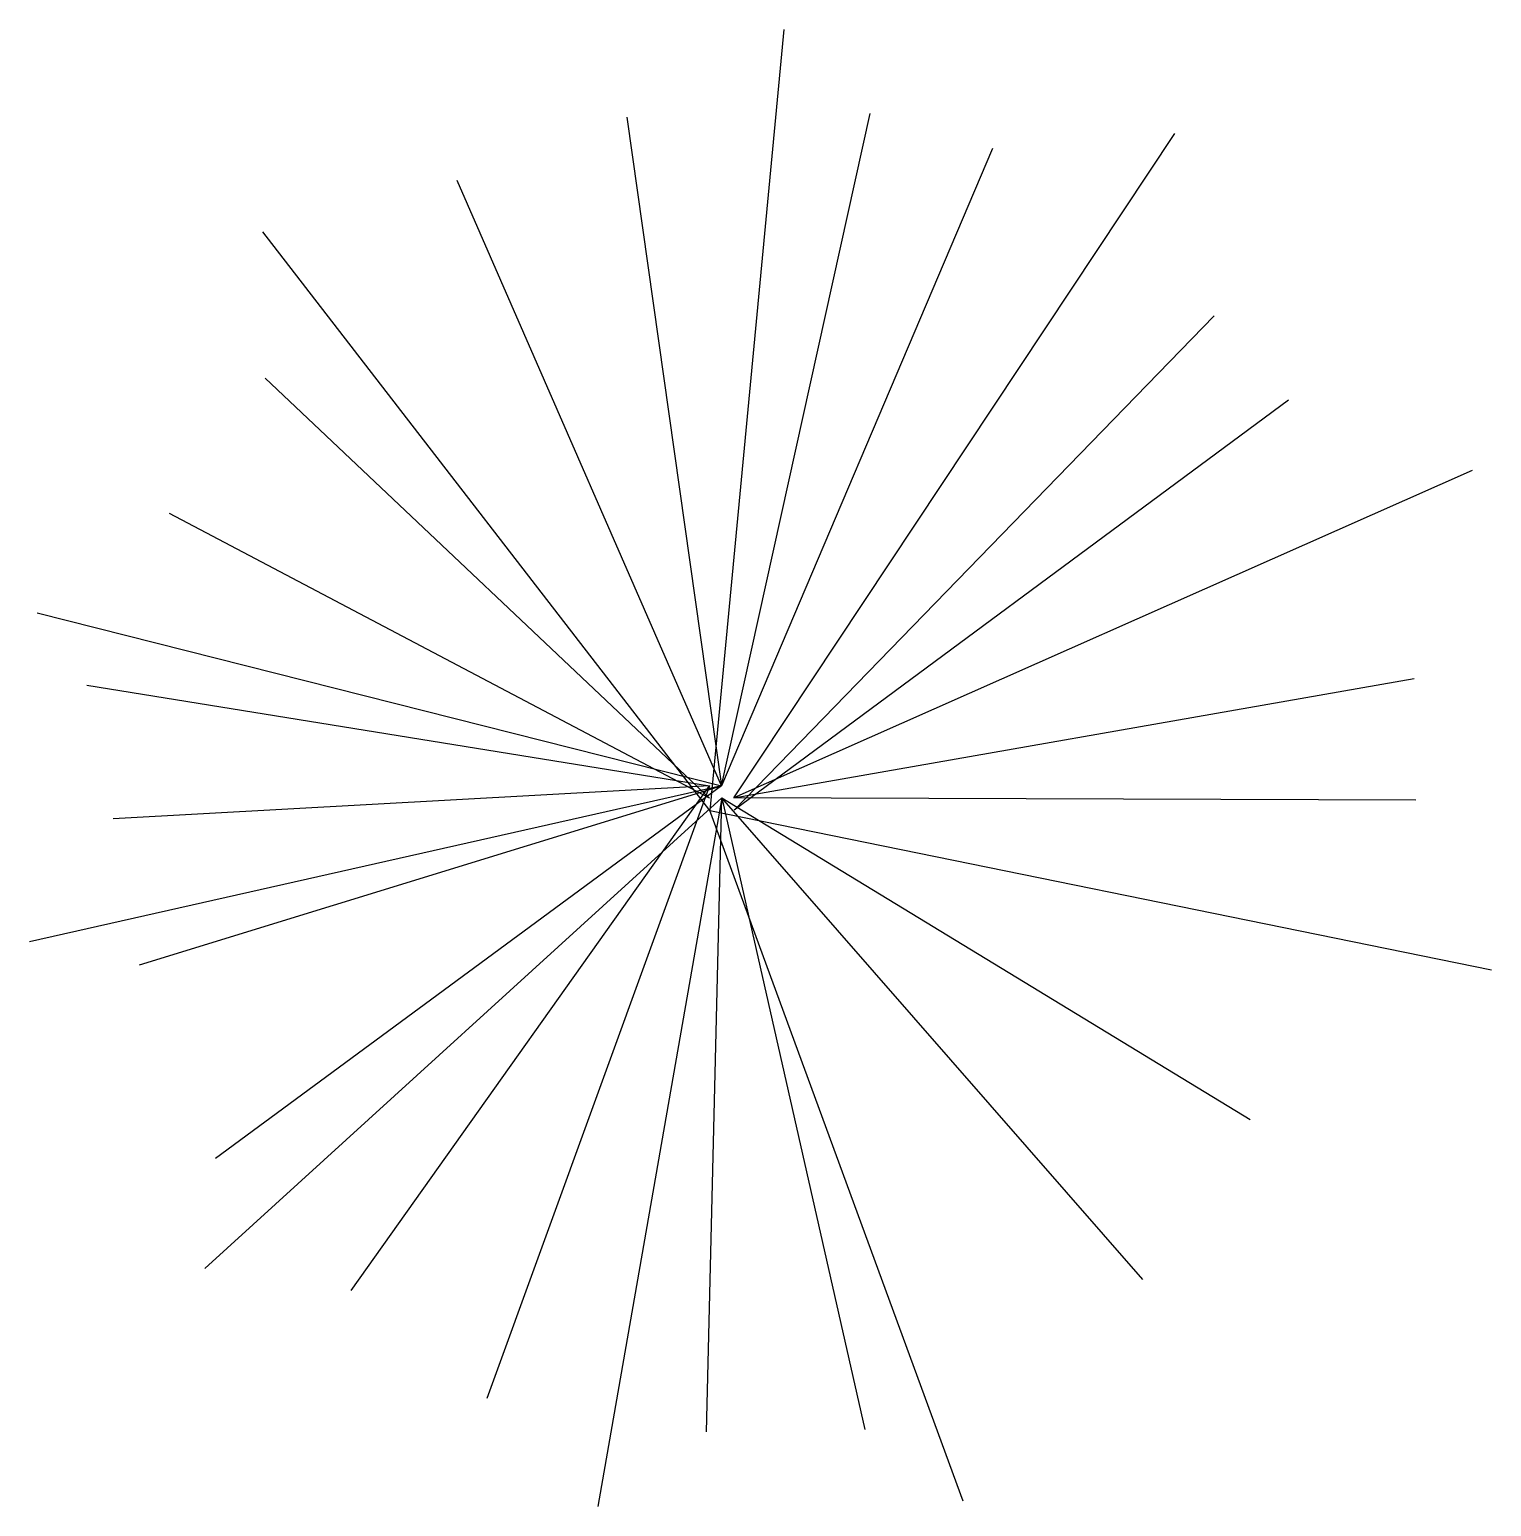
# Model space of a CAD drawing. Extents: x 23.6 to 35.6, y 55.9 to 68.
import ezdxf

# ---------------------------------------------------------------- set-up
doc = ezdxf.new("R2010")
doc.units = 0
doc.layers.add('51', color=3, linetype='CONTINUOUS')
doc.layers.add('52', color=4, linetype='CONTINUOUS')

msp = doc.modelspace()

# ---------------------------------------------------------------- linework, layer by layer
at = {"layer": '51', "color": 0}
for p, q in [((29.291, 61.8), (30.508, 67.299)), ((28.515, 67.27), (29.291, 61.8)), ((31.508, 67.014), (29.291, 61.8)), ((29.291, 61.8), (27.127, 66.752)), ((29.393, 61.602), (33.322, 65.645)), ((25.556, 65.135), (29.192, 61.699)), ((33.93, 64.956), (29.393, 61.602)), ((29.192, 61.699), (24.774, 64.028)), ((24.097, 62.623), (29.191, 61.799)), ((29.392, 61.702), (34.959, 62.679)), ((29.191, 61.799), (24.312, 61.53)), ((24.528, 60.337), (29.291, 61.8)), ((29.291, 61.8), (25.149, 58.751)), ((26.26, 57.671), (29.191, 61.799)), ((29.191, 61.799), (27.369, 56.79)), ((29.167, 56.516), (29.292, 61.701)), ((29.292, 61.701), (30.462, 56.535)), ((29.292, 61.701), (33.615, 59.072)), ((32.737, 57.763), (29.292, 61.701)), ((34.973, 61.682), (29.392, 61.702))]:
    msp.add_line(p, q, dxfattribs=at)
at = {"layer": '52', "color": 0}
for p, q in [((29.8, 67.986), (29.194, 61.599)), ((29.392, 61.702), (33.001, 67.135)), ((29.194, 61.599), (25.538, 66.331)), ((35.433, 64.38), (29.392, 61.702)), ((23.69, 63.215), (29.291, 61.8)), ((29.291, 61.8), (23.628, 60.523)), ((25.062, 57.853), (29.292, 61.701)), ((29.292, 61.701), (28.279, 55.906)), ((29.194, 61.599), (35.591, 60.296)), ((31.268, 55.948), (29.194, 61.599))]:
    msp.add_line(p, q, dxfattribs=at)

doc.saveas('drawing.dxf')
